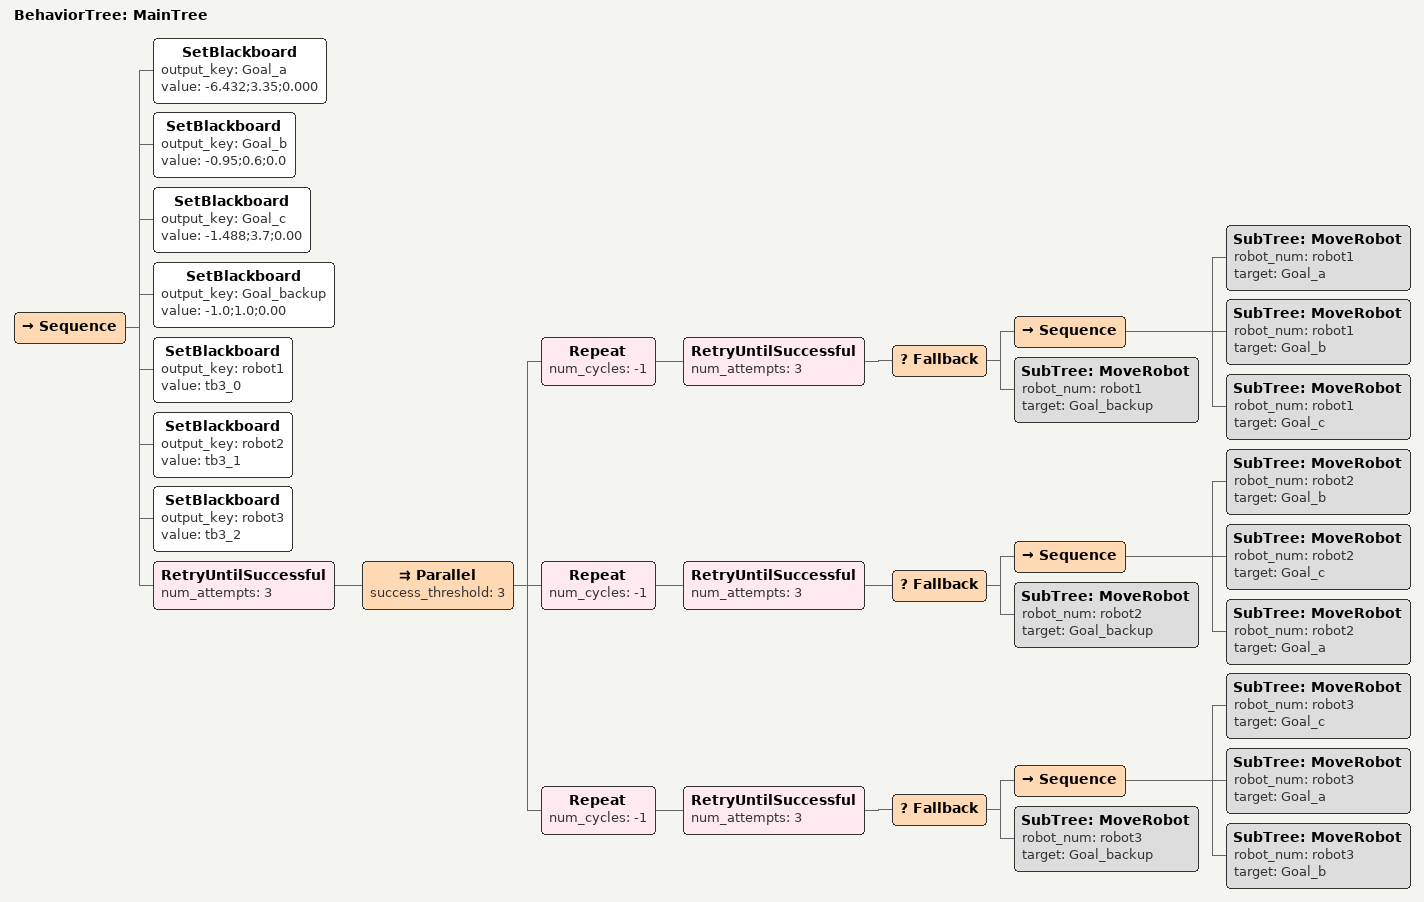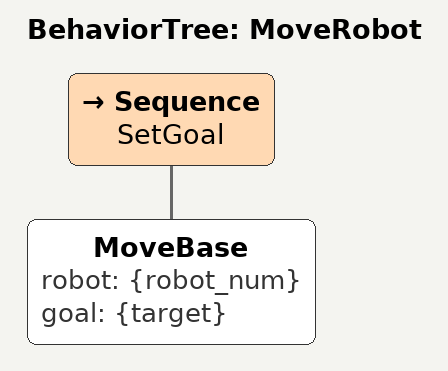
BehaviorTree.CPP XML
<root main_tree_to_execute = "MainTree" >
  <BehaviorTree ID="MainTree">
    <Sequence>
      <!-- Set goal -->
      <SetBlackboard output_key="Goal_a" value="-6.432;3.35;0.000" />
      <SetBlackboard output_key="Goal_b" value="-0.95;0.6;0.0" />
      <SetBlackboard output_key="Goal_c" value="-1.488;3.7;0.00" />
      <SetBlackboard output_key="Goal_backup" value="-1.0;1.0;0.00" />

      <!-- Set joined robot name -->
      <SetBlackboard output_key="robot1" value="tb3_0" />
      <SetBlackboard output_key="robot2" value="tb3_1" />
      <SetBlackboard output_key="robot3" value="tb3_2" />

      <RetryUntilSuccessful num_attempts="3">  <!-- Retry once fail -->
        <Parallel success_threshold="3">    <!-- threshold = number of robot -->

          <!-- robot1 -->
          <Repeat num_cycles="-1">    <!-- repeat infinitely -->
            <RetryUntilSuccessful num_attempts="3">
              <Fallback>    <!-- set goal to Goal_backup once the Sequence below fails -->
                <Sequence>
                  <SubTree ID="MoveRobot" robot_num="robot1" target="Goal_a" />
                  <SubTree ID="MoveRobot" robot_num="robot1" target="Goal_b" />
                  <SubTree ID="MoveRobot" robot_num="robot1" target="Goal_c" />
                </Sequence>
                <SubTree ID="MoveRobot" robot_num="robot1" target="Goal_backup" />
              </Fallback>
            </RetryUntilSuccessful>
          </Repeat>

          <!-- robot2 -->
          <Repeat num_cycles="-1">
            <RetryUntilSuccessful num_attempts="3">
              <Fallback>
                <Sequence>
                  <SubTree ID="MoveRobot" robot_num="robot2" target="Goal_b" />
                  <SubTree ID="MoveRobot" robot_num="robot2" target="Goal_c" />
                  <SubTree ID="MoveRobot" robot_num="robot2" target="Goal_a" />
                </Sequence>
                <SubTree ID="MoveRobot" robot_num="robot2" target="Goal_backup" />
              </Fallback>
            </RetryUntilSuccessful>
          </Repeat>

          <!-- robot3 -->
          <Repeat num_cycles="-1">
            <RetryUntilSuccessful num_attempts="3">
              <Fallback>
                <Sequence>
                  <SubTree ID="MoveRobot" robot_num="robot3" target="Goal_c" />
                  <SubTree ID="MoveRobot" robot_num="robot3" target="Goal_a" />
                  <SubTree ID="MoveRobot" robot_num="robot3" target="Goal_b" />
                </Sequence>
                <SubTree ID="MoveRobot" robot_num="robot3" target="Goal_backup" />
              </Fallback>
            </RetryUntilSuccessful>
          </Repeat>

        </Parallel>
      </RetryUntilSuccessful>
    </Sequence>
  </BehaviorTree>

  <BehaviorTree ID="MoveRobot">
    <Sequence name="SetGoal">
      <MoveBase robot="{robot_num}" goal="{target}" />
    </Sequence>
  </BehaviorTree>

</root>
